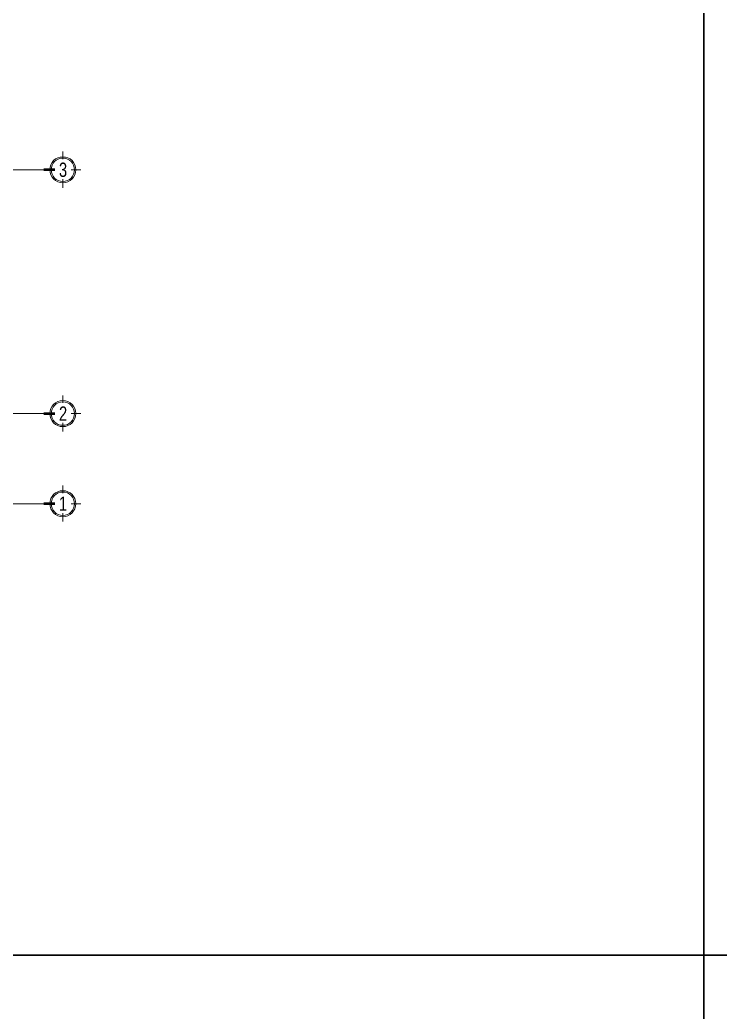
# Model space of a CAD drawing. Header units: inches. Extents: x 283072 to 301462, y 26630 to 62925.
# Drawn here: x 293215 to 293775, y 28420 to 29214 of the extents above; entities that cross this region are included whole.
import ezdxf

# ---------------------------------------------------------------- set-up
doc = ezdxf.new("R2010")
doc.units = ezdxf.units.IN
doc.header["$MEASUREMENT"] = 0
doc.linetypes.add('CENTER2', pattern=[1.125, 0.75, -0.125, 0.125, -0.125])
for name, color, linetype, lineweight in [('Dime.', 7, 'Continuous', 15), ('Dimension.', 7, 'Continuous', 5), ('Grid+Di', 194, 'CENTER2', 15)]:
    doc.layers.add(name, color=color, linetype=linetype, lineweight=lineweight)
doc.styles.add('style4', font='swisscl.ttf')

# ---------------------------------------------------------------- blocks, each defined once
blk = doc.blocks.new('GN')
at = {"layer": 'Grid+Di', "color": 5, "linetype": 'ByBlock', "lineweight": 0}
for points in [[(0, 7.97), (0, 13.6)], [(-6.26, 0), (-13.44, 0)], [(0, -13.43), (0, -7.03)]]:
    blk.add_lwpolyline(points, dxfattribs=at)
at = {"layer": 'Grid+Di', "color": 5, "linetype": 'ByBlock', "lineweight": 0, "const_width": 2}
blk.add_lwpolyline([(14.47, 0), (5.86, 0)], dxfattribs=at)
at = {"layer": 'Grid+Di', "color": 5, "linetype": 'ByBlock'}
for radius in [9.76, 8.76]:
    blk.add_circle((0, 0), radius, dxfattribs=at)

msp = doc.modelspace()

# ---------------------------------------------------------------- linework, layer by layer
at = {"layer": 'Dimension.', "color": 6, "linetype": 'ByBlock', "lineweight": 30, "ltscale": 200}
for p, q in [((293761.92011, 26629.57655), (293761.92011, 34061.57655)), ((290407.92011, 28466.07655), (297115.92011, 28466.07655))]:
    msp.add_line(p, q, dxfattribs=at)
at = {"layer": 'Grid+Di', "linetype": 'ByBlock', "lineweight": 15, "ltscale": 200}
for p, q in [((293233.75505, 29094.23511), (292658.42321, 29094.23511)), ((293233.75505, 28899.21906), (292658.42321, 28899.21906)), ((293233.75505, 28827.15655), (292658.42321, 28827.15655))]:
    msp.add_line(p, q, dxfattribs=at)

# ---------------------------------------------------------------- block references
at = {"layer": 'Dime.', "xscale": -1.066601249971427, "yscale": 1.066601249971427, "zscale": 1.06660125}
for p in [(293249.18993, 29094.23511), (293249.18993, 28899.21906), (293249.18993, 28827.15655)]:
    msp.add_blockref('GN', p, dxfattribs=at)

# ---------------------------------------------------------------- texts
at = {"layer": 'Dime.', "style": 'style4'}
for s, p in [('3', (293246.13947, 29088.54087, 0.75826)), ('2', (293246.13947, 28893.52482, 0.75826)), ('1', (293246.13947, 28821.46232, 0.75826))]:
    msp.add_text(s, height=11.4075, dxfattribs=at).set_placement(p)

doc.saveas('drawing.dxf')
